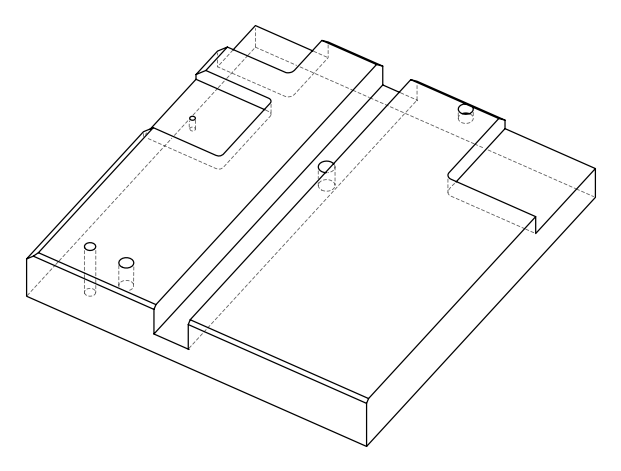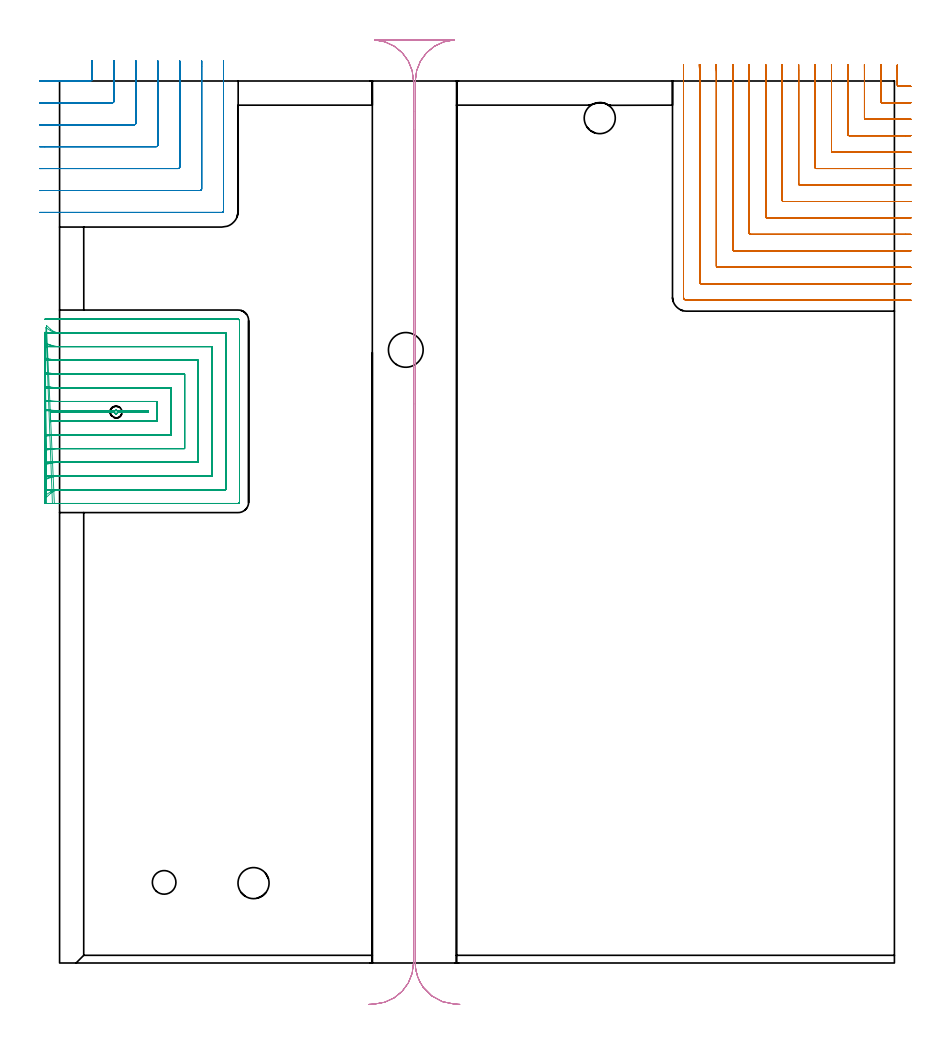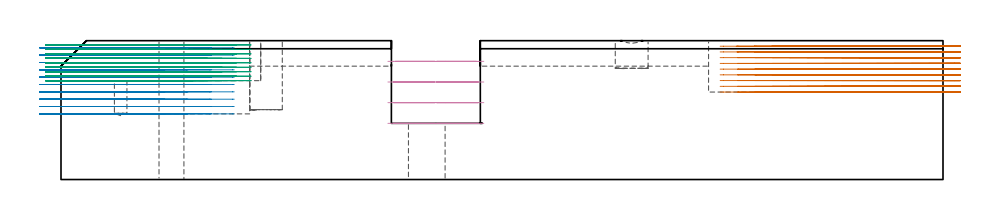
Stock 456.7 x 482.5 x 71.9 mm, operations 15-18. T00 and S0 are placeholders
(PLAN: 18 operations, 10 tool changes, 136.9 min)
(1 INDEXABLE_INSERT_DRILL_THROUGH_HOLE_FROM_SOLID | STEP1HOLE | NXT0302_009 | 0.14 min | 20343 mm3)
(2 INDEXABLE_INSERT_DRILL_BLIND_HOLE_FROM_SOLID | STEP1POCKET | NXT0302_005 | 0.15 min | 8105 mm3)
(3 INDEXABLE_INSERT_DRILL_BLIND_HOLE_FROM_SOLID_1 | STEP1POCKET_2 | NXT0302_005 | 0.07 min | 3260 mm3)
(4 SPOT_DRILL | STEP1HOLE_1 | NXT0321_9005460120000 | 0.03 min | 2 mm3)
(5 SPOT_DRILL_1 | STEP1POCKET_1 | NXT0321_9005460120000 | 0.03 min | 2206 mm3)
(6 DRILL_THROUGH_HOLE_INTO_CENTER | STEP1HOLE_1 | NXT0301_042 | 0.31 min | 2812 mm3)
(7 DRILL_TO_ENLARGE_THROUGH_HOLE | STEP1HOLE_1 | UGT0301_237 | 0.32 min | 6543 mm3)
(8 DRILL_BLIND_HOLE_INTO_CENTER | STEP1POCKET_1 | NXT0301_036 | 0.09 min | 582 mm3)
(9 AREA_MILL | FG_CHAMFER_SURFACE | UGT0205_001 | 3.2 min | 7589 mm3)
(10 AREA_MILL_1 | FG_CHAMFER_SURFACE_1 | UGT0205_001 | 2.73 min | 1494 mm3)
(11 AREA_MILL_2 | FG_CHAMFER_SURFACE_2 | UGT0205_001 | 10.09 min | 21999 mm3)
(12 AREA_MILL_3 | FG_CHAMFER_SURFACE_3 | UGT0205_001 | 5.01 min | 11507 mm3)
(13 AREA_MILL_4 | FG_CHAMFER_SURFACE_4 | UGT0205_001 | 2.08 min | 5130 mm3)
(14 AREA_MILL_5 | FG_CHAMFER_SURFACE_5 | UGT0205_001 | 4 min | 2134 mm3)
(15 MILL_CORNER_NOTCH_RECTANGULAR | CORNER_NOTCH_RECTANGULAR | NXT0201_011 | Follow Part, ap 3, ae 75% | 37.64 min | 405653 mm3)
(16 MILL_CORNER_NOTCH_RECTANGULAR_1 | CORNER_NOTCH_RECTANGULAR_1 | NXT0201_012 | Follow Part, ap 4, ae 75% | 17.41 min | 294053 mm3)
(17 MILL_SLOT | SLOT_PARTIAL_RECTANGULAR | NXT0201_013 | Follow Part, ap 2.5, ae 75% | 42.78 min | 233498 mm3)
(18 MILL_RECTANGULAR_SLOT | SLOT_RECTANGULAR | UGT0201_009 | Follow Part, ap 11.25, ae 75% | 10.87 min | 936643 mm3)
(TOOL NXT0302_009 | Index. Insert Drill 19mm [880-D1900L25-05] | D19 PA176 FL95 Z2)
(TOOL NXT0302_005 | Index. Insert Drill 17mm [880-D1700L20-05] | D17 PA176 FL85 Z2)
(TOOL NXT0321_9005460120000 | NC Spot Drill, 142deg, 12mm, Carbide, Uncoated | D12 PA142 FL30 Z2)
(TOOL NXT0301_042 | Carbide Drill 7.1mm [860.1-0710-057A1-MM 2214] | D7.1 PA140 FL85 Z2)
(TOOL UGT0301_237 | Twist Drill 12.9 mm | D12.9 PA118 FL97 Z2)
(TOOL NXT0301_036 | Carbide Drill 6.5mm [860.1-0650-033A1-MM 2214] | D6.5 PA140 FL53 Z2)
(TOOL UGT0205_001 | Chamfer Mill 20 x 3 x 45 deg. | D20 FL50 Z2)
(TOOL NXT0201_011 | ENDMILL 12mm [2P460-1200-NA 1630] | D12 FL38 Z6)
(TOOL NXT0201_012 | ENDMILL 16mm [2P460-1600-NA 1630] | D16 FL38 Z6)
(TOOL NXT0201_013 | ENDMILL 10mm | D10 FL30 Z4)
(TOOL UGT0201_009 | End Mill 45 mm | D45 FL63 Z6)
(OP 15 MILL_CORNER_NOTCH_RECTANGULAR)
G17 G21 G94 G90
T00 M6
G54
G17 G0 G90 X458.258 Y491.285 S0 M3
G43 Z82.009 H1
Z69.041
G94 G1 X458.292 Y488.285 F250.
G2 X458.3 Y486.95 R117. F500.
G1 Y480.192
G3 X458.892 Y479.6 R0.6
G1 X462.7
X465.7 F250.
G0 Z82.009
X449.246 Y491.5
Z69.041
G1 X449.289 Y488.5
G2 X449.3 Y486.95 R108. F500.
G1 Y471.193
G3 X449.893 Y470.6 R0.6
G1 X462.7
X465.7 F250.
G0 Z82.009
X440.241 Y491.5
Z69.041
G1 X440.288 Y488.5
G2 X440.3 Y486.95 R99. F500.
G1 Y462.193
G3 X440.893 Y461.6 R0.6
G1 X462.7
X465.7 F250.
G0 Z82.009
X431.235 Y491.5
Z69.041
G1 X431.287 Y488.5
G2 X431.3 Y486.95 R90. F500.
G1 Y453.193
G3 X431.893 Y452.6 R0.6
G1 X462.7
X465.7 F250.
G0 Z82.009
X422.228 Y491.499
Z69.041
G1 X422.285 Y488.5
G2 X422.3 Y486.95 R81. F500.
G1 Y444.194
G3 X422.894 Y443.6 R0.6
G1 X462.7
X465.7 F250.
G0 Z82.009
X413.219 Y491.499
Z69.041
G1 X413.283 Y488.5
G2 X413.3 Y486.95 R72. F500.
G1 Y435.194
G3 X413.894 Y434.6 R0.6
G1 X462.7
X465.7 F250.
G0 Z82.009
X404.207 Y491.499
Z69.041
G1 X404.281 Y488.5
G2 X404.3 Y486.95 R63. F500.
G1 Y426.194
G3 X404.894 Y425.6 R0.6
G1 X462.7
X465.7 F250.
G0 Z82.009
X395.192 Y491.499
Z69.041
G1 X395.278 Y488.5
G2 X395.3 Y486.95 R54. F500.
G1 Y417.195
G3 X395.895 Y416.6 R0.6
G1 X462.7
X465.7 F250.
G0 Z82.009
X386.17 Y491.498
Z69.041
G1 X386.273 Y488.5
G2 X386.3 Y486.95 R45. F500.
G1 Y408.195
G3 X386.895 Y407.6 R0.6
G1 X462.7
X465.7 F250.
G0 Z82.009
X377.137 Y491.497
Z69.041
G1 X377.267 Y488.5
G2 X377.3 Y486.95 R36. F500.
G1 Y399.195
G3 X377.895 Y398.6 R0.6
G1 X462.7
X465.7 F250.
G0 Z82.009
X368.083 Y491.495
Z69.041
G1 X368.255 Y488.5
G2 X368.3 Y486.95 R27. F500.
G1 Y390.196
G3 X368.896 Y389.6 R0.6
G1 X462.7
X465.7 F250.
G0 Z82.009
X358.975 Y491.489
Z69.041
G1 X359.233 Y488.5
G2 X359.3 Y486.95 R18. F500.
G1 Y381.196
G3 X359.896 Y380.6 R0.6
G1 X462.7
X465.7 F250.
G0 Z82.009
X349.649 Y491.455
Z69.041
G1 X350.165 Y488.5
G2 X350.3 Y486.95 R9. F500.
G1 Y372.196
G3 X350.896 Y371.6 R0.6
G1 X462.7
X465.7 F250.
G0 Z82.009
X341.3 Y489.95
Z69.041
G1 Y486.95
Y364.3 F500.
G3 X343. Y362.6 R1.7
G1 X462.7
X465.7 F250.
G0 Z82.009
X458.287 Y491.283
Z66.074
G1 X458.299 Y488.283
X458.3 Y487.821 F500.
Y480.192
G3 X458.892 Y479.6 R0.6
G1 X462.7
X465.7 F250.
G0 Z82.009
X449.279 Y491.5
Z66.074
G1 X449.298 Y488.5
G2 X449.3 Y487.821 R108. F500.
G1 Y471.193
G3 X449.893 Y470.6 R0.6
G1 X462.7
X465.7 F250.
G0 Z82.009
X440.277 Y491.5
Z66.074
G1 X440.298 Y488.5
G2 X440.3 Y487.821 R99. F500.
G1 Y462.193
G3 X440.893 Y461.6 R0.6
G1 X462.7
X465.7 F250.
G0 Z82.009
X431.275 Y491.5
Z66.074
G1 X431.297 Y488.5
G2 X431.3 Y487.821 R90. F500.
G1 Y453.193
G3 X431.893 Y452.6 R0.6
G1 X462.7
X465.7 F250.
G0 Z82.009
X422.272 Y491.5
Z66.074
G1 X422.297 Y488.5
G2 X422.3 Y487.821 R81. F500.
G1 Y444.194
G3 X422.894 Y443.6 R0.6
G1 X462.7
X465.7 F250.
G0 Z82.009
X413.269 Y491.5
Z66.074
G1 X413.297 Y488.5
G2 X413.3 Y487.821 R72. F500.
G1 Y435.194
G3 X413.894 Y434.6 R0.6
G1 X462.7
X465.7 F250.
G0 Z82.009
X404.264 Y491.5
Z66.074
G1 X404.296 Y488.5
G2 X404.3 Y487.821 R63. F500.
G1 Y426.194
G3 X404.894 Y425.6 R0.6
G1 X462.7
X465.7 F250.
G0 Z82.009
X395.258 Y491.5
Z66.074
G1 X395.296 Y488.5
G2 X395.3 Y487.821 R54. F500.
G1 Y417.195
G3 X395.895 Y416.6 R0.6
G1 X462.7
X465.7 F250.
G0 Z82.009
X386.25 Y491.5
Z66.074
G1 X386.295 Y488.5
G2 X386.3 Y487.821 R45. F500.
G1 Y408.195
G3 X386.895 Y407.6 R0.6
G1 X462.7
X465.7 F250.
G0 Z82.009
X377.237 Y491.499
Z66.074
G1 X377.294 Y488.5
G2 X377.3 Y487.821 R36. F500.
G1 Y399.195
G3 X377.895 Y398.6 R0.6
G1 X462.7
X465.7 F250.
G0 Z82.009
X368.216 Y491.499
Z66.074
G1 X368.291 Y488.5
G2 X368.3 Y487.821 R27. F500.
G1 Y390.196
G3 X368.896 Y389.6 R0.6
G1 X462.7
X465.7 F250.
G0 Z82.009
X359.174 Y491.498
Z66.074
G1 X359.287 Y488.5
G2 X359.3 Y487.821 R18. F500.
G1 Y381.196
G3 X359.896 Y380.6 R0.6
G1 X462.7
X465.7 F250.
G0 Z82.009
X350.048 Y491.491
Z66.074
G1 X350.274 Y488.5
G2 X350.3 Y487.821 R9. F500.
G1 Y372.196
G3 X350.896 Y371.6 R0.6
G1 X462.7
X465.7 F250.
G0 Z82.009
X341.3 Y490.821
Z66.074
G1 Y487.821
Y364.3 F500.
G3 X343. Y362.6 R1.7
G1 X462.7
X465.7 F250.
G0 Z82.009
X458.3 Y491.283
Z63.106
G1 Y488.283
Y480.192 F500.
G3 X458.892 Y479.6 R0.6
G1 X462.7
X465.7 F250.
G0 Z82.009
X449.3 Y491.5
Z63.106
G1 Y488.5
Y471.193 F500.
G3 X449.893 Y470.6 R0.6
G1 X462.7
X465.7 F250.
G0 Z82.009
X440.3 Y491.5
Z63.106
G1 Y488.5
Y462.193 F500.
G3 X440.893 Y461.6 R0.6
G1 X462.7
X465.7 F250.
G0 Z82.009
X431.3 Y491.5
Z63.106
G1 Y488.5
Y453.193 F500.
G3 X431.893 Y452.6 R0.6
G1 X462.7
X465.7 F250.
G0 Z82.009
X422.3 Y491.5
Z63.106
G1 Y488.5
Y444.194 F500.
G3 X422.894 Y443.6 R0.6
G1 X462.7
X465.7 F250.
G0 Z82.009
X413.3 Y491.5
Z63.106
G1 Y488.5
Y435.194 F500.
G3 X413.894 Y434.6 R0.6
G1 X462.7
X465.7 F250.
G0 Z82.009
X404.3 Y491.5
Z63.106
G1 Y488.5
Y426.194 F500.
G3 X404.894 Y425.6 R0.6
G1 X462.7
X465.7 F250.
G0 Z82.009
X395.3 Y491.5
Z63.106
G1 Y488.5
Y417.195 F500.
G3 X395.895 Y416.6 R0.6
G1 X462.7
X465.7 F250.
G0 Z82.009
X386.3 Y491.5
Z63.106
G1 Y488.5
Y408.195 F500.
G3 X386.895 Y407.6 R0.6
G1 X462.7
X465.7 F250.
G0 Z82.009
X377.3 Y491.5
Z63.106
G1 Y488.5
Y399.195 F500.
G3 X377.895 Y398.6 R0.6
G1 X462.7
X465.7 F250.
G0 Z82.009
X368.3 Y491.5
Z63.106
G1 Y488.5
Y390.195 F500.
G3 X368.895 Y389.6 R0.6
G1 X462.7
X465.7 F250.
G0 Z82.009
X359.3 Y491.5
Z63.106
G1 Y488.5
Y381.196 F500.
G3 X359.896 Y380.6 R0.6
G1 X462.7
X465.7 F250.
G0 Z82.009
X350.3 Y491.5
Z63.106
G1 Y488.5
Y372.196 F500.
G3 X350.896 Y371.6 R0.6
G1 X462.7
X465.7 F250.
G0 Z82.009
X341.3 Y491.5
Z63.106
G1 Y488.5
Y364.3 F500.
G3 X343. Y362.6 R1.7
G1 X462.7
X465.7 F250.
G0 Z82.009
X458.3 Y491.283
Z60.138
G1 Y488.283
Y480.192 F500.
G3 X458.892 Y479.6 R0.6
G1 X462.7
X465.7 F250.
G0 Z82.009
X449.3 Y491.5
Z60.138
G1 Y488.5
Y471.193 F500.
G3 X449.893 Y470.6 R0.6
G1 X462.7
X465.7 F250.
G0 Z82.009
X440.3 Y491.5
Z60.138
G1 Y488.5
Y462.193 F500.
G3 X440.893 Y461.6 R0.6
G1 X462.7
X465.7 F250.
G0 Z82.009
X431.3 Y491.5
Z60.138
G1 Y488.5
Y453.193 F500.
G3 X431.893 Y452.6 R0.6
G1 X462.7
X465.7 F250.
G0 Z82.009
X422.3 Y491.5
Z60.138
G1 Y488.5
Y444.194 F500.
G3 X422.894 Y443.6 R0.6
G1 X462.7
X465.7 F250.
G0 Z82.009
X413.3 Y491.5
Z60.138
G1 Y488.5
Y435.194 F500.
G3 X413.894 Y434.6 R0.6
G1 X462.7
X465.7 F250.
G0 Z82.009
X404.3 Y491.5
Z60.138
G1 Y488.5
Y426.194 F500.
G3 X404.894 Y425.6 R0.6
G1 X462.7
X465.7 F250.
G0 Z82.009
X395.3 Y491.5
Z60.138
G1 Y488.5
Y417.195 F500.
G3 X395.895 Y416.6 R0.6
G1 X462.7
X465.7 F250.
G0 Z82.009
X386.3 Y491.5
Z60.138
G1 Y488.5
Y408.195 F500.
G3 X386.895 Y407.6 R0.6
G1 X462.7
X465.7 F250.
G0 Z82.009
X377.3 Y491.5
Z60.138
G1 Y488.5
Y399.195 F500.
G3 X377.895 Y398.6 R0.6
G1 X462.7
X465.7 F250.
G0 Z82.009
X368.3 Y491.5
Z60.138
G1 Y488.5
Y390.195 F500.
G3 X368.896 Y389.6 R0.6
G1 X462.7
X465.7 F250.
G0 Z82.009
X359.3 Y491.5
Z60.138
G1 Y488.5
Y381.196 F500.
G3 X359.896 Y380.6 R0.6
G1 X462.7
X465.7 F250.
G0 Z82.009
X350.3 Y491.5
Z60.138
G1 Y488.5
Y372.196 F500.
G3 X350.896 Y371.6 R0.6
G1 X462.7
X465.7 F250.
G0 Z82.009
X341.3 Y491.5
Z60.138
G1 Y488.5
Y364.3 F500.
G3 X343. Y362.6 R1.7
G1 X462.7
X465.7 F250.
G0 Z82.009
X458.3 Y491.283
Z57.171
G1 Y488.283
Y480.192 F500.
G3 X458.892 Y479.6 R0.6
G1 X462.7
X465.7 F250.
G0 Z82.009
X449.3 Y491.5
Z57.171
G1 Y488.5
Y471.193 F500.
G3 X449.893 Y470.6 R0.6
G1 X462.7
X465.7 F250.
G0 Z82.009
X440.3 Y491.5
Z57.171
G1 Y488.5
Y462.193 F500.
G3 X440.893 Y461.6 R0.6
G1 X462.7
X465.7 F250.
G0 Z82.009
X431.3 Y491.5
Z57.171
G1 Y488.5
Y453.193 F500.
G3 X431.893 Y452.6 R0.6
G1 X462.7
X465.7 F250.
G0 Z82.009
X422.3 Y491.5
Z57.171
G1 Y488.5
Y444.194 F500.
G3 X422.894 Y443.6 R0.6
G1 X462.7
X465.7 F250.
G0 Z82.009
X413.3 Y491.5
Z57.171
G1 Y488.5
Y435.194 F500.
G3 X413.894 Y434.6 R0.6
G1 X462.7
X465.7 F250.
G0 Z82.009
X404.3 Y491.5
Z57.171
G1 Y488.5
Y426.194 F500.
G3 X404.894 Y425.6 R0.6
G1 X462.7
X465.7 F250.
G0 Z82.009
X395.3 Y491.5
Z57.171
G1 Y488.5
Y417.195 F500.
G3 X395.895 Y416.6 R0.6
G1 X462.7
X465.7 F250.
G0 Z82.009
X386.3 Y491.5
Z57.171
G1 Y488.5
Y408.195 F500.
G3 X386.895 Y407.6 R0.6
G1 X462.7
X465.7 F250.
G0 Z82.009
X377.3 Y491.5
Z57.171
G1 Y488.5
Y399.195 F500.
G3 X377.895 Y398.6 R0.6
G1 X462.7
X465.7 F250.
G0 Z82.009
X368.3 Y491.5
Z57.171
G1 Y488.5
Y390.195 F500.
G3 X368.895 Y389.6 R0.6
G1 X462.7
X465.7 F250.
G0 Z82.009
X359.3 Y491.5
Z57.171
G1 Y488.5
Y381.196 F500.
G3 X359.896 Y380.6 R0.6
G1 X462.7
X465.7 F250.
G0 Z82.009
X350.3 Y491.5
Z57.171
G1 Y488.5
Y372.196 F500.
G3 X350.896 Y371.6 R0.6
G1 X462.7
X465.7 F250.
G0 Z82.009
X341.3 Y491.5
Z57.171
G1 Y488.5
Y364.3 F500.
G3 X343. Y362.6 R1.7
G1 X462.7
X465.7 F250.
G0 Z82.009
X458.3 Y491.283
Z54.203
G1 Y488.283
Y480.192 F500.
G3 X458.892 Y479.6 R0.6
G1 X462.7
X465.7 F250.
G0 Z82.009
X449.3 Y491.5
Z54.203
G1 Y488.5
Y471.193 F500.
G3 X449.893 Y470.6 R0.6
G1 X462.7
X465.7 F250.
G0 Z82.009
X440.3 Y491.5
Z54.203
G1 Y488.5
Y462.193 F500.
G3 X440.893 Y461.6 R0.6
G1 X462.7
X465.7 F250.
G0 Z82.009
X431.3 Y491.5
Z54.203
G1 Y488.5
Y453.193 F500.
G3 X431.893 Y452.6 R0.6
G1 X462.7
X465.7 F250.
G0 Z82.009
X422.3 Y491.5
Z54.203
G1 Y488.5
Y444.194 F500.
G3 X422.894 Y443.6 R0.6
G1 X462.7
X465.7 F250.
G0 Z82.009
X413.3 Y491.5
Z54.203
G1 Y488.5
Y435.194 F500.
G3 X413.894 Y434.6 R0.6
G1 X462.7
X465.7 F250.
G0 Z82.009
X404.3 Y491.5
Z54.203
G1 Y488.5
Y426.194 F500.
G3 X404.894 Y425.6 R0.6
G1 X462.7
X465.7 F250.
G0 Z82.009
X395.3 Y491.5
Z54.203
G1 Y488.5
Y417.195 F500.
G3 X395.895 Y416.6 R0.6
G1 X462.7
X465.7 F250.
G0 Z82.009
X386.3 Y491.5
Z54.203
G1 Y488.5
Y408.195 F500.
G3 X386.895 Y407.6 R0.6
G1 X462.7
X465.7 F250.
G0 Z82.009
X377.3 Y491.5
Z54.203
G1 Y488.5
Y399.195 F500.
G3 X377.895 Y398.6 R0.6
G1 X462.7
X465.7 F250.
G0 Z82.009
X368.3 Y491.5
Z54.203
G1 Y488.5
Y390.195 F500.
G3 X368.895 Y389.6 R0.6
G1 X462.7
X465.7 F250.
G0 Z82.009
X359.3 Y491.5
Z54.203
G1 Y488.5
Y381.196 F500.
G3 X359.896 Y380.6 R0.6
G1 X462.7
X465.7 F250.
G0 Z82.009
X350.3 Y491.5
Z54.203
G1 Y488.5
Y372.196 F500.
G3 X350.896 Y371.6 R0.6
G1 X462.7
X465.7 F250.
G0 Z82.009
X341.3 Y491.5
Z54.203
G1 Y488.5
Y364.3 F500.
G3 X343. Y362.6 R1.7
G1 X462.7
X465.7 F250.
G0 Z82.009
X458.3 Y491.283
Z51.235
G1 Y488.283
Y480.192 F500.
G3 X458.892 Y479.6 R0.6
G1 X462.7
X465.7 F250.
G0 Z82.009
X449.3 Y491.5
Z51.235
G1 Y488.5
Y471.193 F500.
G3 X449.893 Y470.6 R0.6
G1 X462.7
X465.7 F250.
G0 Z82.009
X440.3 Y491.5
Z51.235
G1 Y488.5
Y462.193 F500.
G3 X440.893 Y461.6 R0.6
G1 X462.7
X465.7 F250.
G0 Z82.009
X431.3 Y491.5
Z51.235
G1 Y488.5
Y453.193 F500.
G3 X431.893 Y452.6 R0.6
G1 X462.7
X465.7 F250.
G0 Z82.009
X422.3 Y491.5
Z51.235
G1 Y488.5
Y444.194 F500.
G3 X422.894 Y443.6 R0.6
G1 X462.7
X465.7 F250.
G0 Z82.009
X413.3 Y491.5
Z51.235
G1 Y488.5
Y435.194 F500.
G3 X413.894 Y434.6 R0.6
G1 X462.7
X465.7 F250.
G0 Z82.009
X404.3 Y491.5
Z51.235
G1 Y488.5
Y426.194 F500.
G3 X404.894 Y425.6 R0.6
G1 X462.7
X465.7 F250.
G0 Z82.009
X395.3 Y491.5
Z51.235
G1 Y488.5
Y417.195 F500.
G3 X395.895 Y416.6 R0.6
G1 X462.7
X465.7 F250.
G0 Z82.009
X386.3 Y491.5
Z51.235
G1 Y488.5
Y408.195 F500.
G3 X386.895 Y407.6 R0.6
G1 X462.7
X465.7 F250.
G0 Z82.009
X377.3 Y491.5
Z51.235
G1 Y488.5
Y399.195 F500.
G3 X377.895 Y398.6 R0.6
G1 X462.7
X465.7 F250.
G0 Z82.009
X368.3 Y491.5
Z51.235
G1 Y488.5
Y390.195 F500.
G3 X368.895 Y389.6 R0.6
G1 X462.7
X465.7 F250.
G0 Z82.009
X359.3 Y491.5
Z51.235
G1 Y488.5
Y381.196 F500.
G3 X359.896 Y380.6 R0.6
G1 X462.7
X465.7 F250.
G0 Z82.009
X350.3 Y491.5
Z51.235
G1 Y488.5
Y372.196 F500.
G3 X350.896 Y371.6 R0.6
G1 X462.7
X465.7 F250.
G0 Z82.009
X341.3 Y491.5
Z51.235
G1 Y488.5
Y364.3 F500.
G3 X343. Y362.6 R1.7
G1 X462.7
X465.7 F250.
G0 Z82.009
X458.3 Y491.283
Z48.268
G1 Y488.283
Y480.192 F500.
G3 X458.892 Y479.6 R0.6
G1 X462.7
X465.7 F250.
G0 Z82.009
X449.3 Y491.5
Z48.268
G1 Y488.5
Y471.193 F500.
G3 X449.893 Y470.6 R0.6
G1 X462.7
X465.7 F250.
G0 Z82.009
X440.3 Y491.5
Z48.268
G1 Y488.5
Y462.193 F500.
G3 X440.893 Y461.6 R0.6
G1 X462.7
X465.7 F250.
G0 Z82.009
X431.3 Y491.5
Z48.268
G1 Y488.5
Y453.193 F500.
G3 X431.893 Y452.6 R0.6
G1 X462.7
X465.7 F250.
G0 Z82.009
X422.3 Y491.5
Z48.268
G1 Y488.5
Y444.194 F500.
G3 X422.894 Y443.6 R0.6
G1 X462.7
X465.7 F250.
G0 Z82.009
X413.3 Y491.5
Z48.268
G1 Y488.5
Y435.194 F500.
G3 X413.894 Y434.6 R0.6
G1 X462.7
X465.7 F250.
G0 Z82.009
X404.3 Y491.5
Z48.268
G1 Y488.5
Y426.194 F500.
G3 X404.894 Y425.6 R0.6
G1 X462.7
X465.7 F250.
G0 Z82.009
X395.3 Y491.5
Z48.268
G1 Y488.5
Y417.195 F500.
G3 X395.895 Y416.6 R0.6
G1 X462.7
X465.7 F250.
G0 Z82.009
X386.3 Y491.5
Z48.268
G1 Y488.5
Y408.195 F500.
G3 X386.895 Y407.6 R0.6
G1 X462.7
X465.7 F250.
G0 Z82.009
X377.3 Y491.5
Z48.268
G1 Y488.5
Y399.195 F500.
G3 X377.895 Y398.6 R0.6
G1 X462.7
X465.7 F250.
G0 Z82.009
X368.3 Y491.5
Z48.268
G1 Y488.5
Y390.195 F500.
G3 X368.895 Y389.6 R0.6
G1 X462.7
X465.7 F250.
G0 Z82.009
X359.3 Y491.5
Z48.268
G1 Y488.5
Y381.196 F500.
G3 X359.896 Y380.6 R0.6
G1 X462.7
X465.7 F250.
G0 Z82.009
X350.3 Y491.5
Z48.268
G1 Y488.5
Y372.196 F500.
G3 X350.896 Y371.6 R0.6
G1 X462.7
X465.7 F250.
G0 Z82.009
X341.3 Y491.5
Z48.268
G1 Y488.5
Y364.3 F500.
G3 X343. Y362.6 R1.7
G1 X462.7
X465.7 F250.
G0 Z82.009
X458.3 Y491.283
Z45.3
G1 Y488.283
Y480.192 F500.
G3 X458.892 Y479.6 R0.6
G1 X462.7
X465.7 F250.
G0 Z82.009
X449.3 Y491.5
Z45.3
G1 Y488.5
Y471.193 F500.
G3 X449.893 Y470.6 R0.6
G1 X462.7
X465.7 F250.
G0 Z82.009
X440.3 Y491.5
Z45.3
G1 Y488.5
Y462.193 F500.
G3 X440.893 Y461.6 R0.6
G1 X462.7
X465.7 F250.
G0 Z82.009
X431.3 Y491.5
Z45.3
G1 Y488.5
Y453.193 F500.
G3 X431.893 Y452.6 R0.6
G1 X462.7
X465.7 F250.
G0 Z82.009
X422.3 Y491.5
Z45.3
G1 Y488.5
Y444.194 F500.
G3 X422.894 Y443.6 R0.6
G1 X462.7
X465.7 F250.
G0 Z82.009
X413.3 Y491.5
Z45.3
G1 Y488.5
Y435.194 F500.
G3 X413.894 Y434.6 R0.6
G1 X462.7
X465.7 F250.
G0 Z82.009
X404.3 Y491.5
Z45.3
G1 Y488.5
Y426.194 F500.
G3 X404.894 Y425.6 R0.6
G1 X462.7
X465.7 F250.
G0 Z82.009
X395.3 Y491.5
Z45.3
G1 Y488.5
Y417.195 F500.
G3 X395.895 Y416.6 R0.6
G1 X462.7
X465.7 F250.
G0 Z82.009
X386.3 Y491.5
Z45.3
G1 Y488.5
Y408.195 F500.
G3 X386.895 Y407.6 R0.6
G1 X462.7
X465.7 F250.
G0 Z82.009
X377.3 Y491.5
Z45.3
G1 Y488.5
Y399.195 F500.
G3 X377.895 Y398.6 R0.6
G1 X462.7
X465.7 F250.
G0 Z82.009
X368.3 Y491.5
Z45.3
G1 Y488.5
Y390.195 F500.
G3 X368.895 Y389.6 R0.6
G1 X462.7
X465.7 F250.
G0 Z82.009
X359.3 Y491.5
Z45.3
G1 Y488.5
Y381.196 F500.
G3 X359.896 Y380.6 R0.6
G1 X462.7
X465.7 F250.
G0 Z82.009
X350.3 Y491.5
Z45.3
G1 Y488.5
Y372.196 F500.
G3 X350.896 Y371.6 R0.6
G1 X462.7
X465.7 F250.
G0 Z82.009
X341.3 Y491.5
Z45.3
G1 Y488.5
Y364.3 F500.
G3 X343. Y362.6 R1.7
G1 X462.7
X465.7 F250.
G0 Z82.009
M5
M2
(OP 16 MILL_CORNER_NOTCH_RECTANGULAR_1)
G17 G21 G94 G90
T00 M6
G54
G17 G0 G90 X-10.999 Y482.589 S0 M3
G43 Z82.009 H1
Z68.208
G94 G1 X-7.999 Y482.6 F250.
X-7.741 F500.
X16.906
G3 X17.7 Y483.394 R0.8
G1 Y490.243
Y490.5
X17.711 Y493.5 F250.
G0 Z82.009
X-11. Y470.586
Z68.208
G1 X-8. Y470.599
X-7.741 Y470.6 F500.
X28.906
G3 X29.7 Y471.394 R0.8
G1 Y490.243
X29.701 Y490.5
X29.713 Y493.5 F250.
G0 Z82.009
X-11. Y458.583
Z68.208
G1 X-8. Y458.599
X-7.741 Y458.6 F500.
X40.905
G3 X41.7 Y459.395 R0.8
G1 Y490.243
X41.701 Y490.5
X41.717 Y493.5 F250.
G0 Z82.009
X-11. Y446.577
Z68.208
G1 X-8. Y446.599
X-7.741 Y446.6 F500.
X52.905
G3 X53.7 Y447.395 R0.8
G1 Y490.243
X53.701 Y490.5
X53.722 Y493.5 F250.
G0 Z82.009
X-11. Y434.566
Z68.208
G1 X-8. Y434.599
G2 X-7.741 Y434.6 R24. F500.
G1 X64.905
G3 X65.7 Y435.395 R0.8
G1 Y490.243
G2 X65.701 Y490.5 R24.
G1 X65.733 Y493.5 F250.
G0 Z82.009
X-10.999 Y422.532
Z68.208
G1 X-8. Y422.597
G2 X-7.741 Y422.6 R12. F500.
G1 X76.905
G3 X77.7 Y423.395 R0.8
G1 Y490.243
G2 X77.703 Y490.5 R12.
G1 X77.767 Y493.499 F250.
G0 Z82.009
X-10.741 Y410.6
Z68.208
G1 X-7.741
X88.905 F500.
G3 X89.7 Y411.395 R0.8
G1 Y490.243
Y493.243 F250.
G0 Z82.009
X-10.999 Y482.6
Z64.407
G1 X-7.999
X16.906 F500.
G3 X17.7 Y483.394 R0.8
G1 Y490.5
Y493.5 F250.
G0 Z82.009
X-11. Y470.6
Z64.407
G1 X-8.
X28.906 F500.
G3 X29.7 Y471.394 R0.8
G1 Y490.5
Y493.5 F250.
G0 Z82.009
X-11. Y458.6
Z64.407
G1 X-8.
X40.905 F500.
G3 X41.7 Y459.394 R0.8
G1 Y490.5
Y493.5 F250.
G0 Z82.009
X-11. Y446.6
Z64.407
G1 X-8.
X52.905 F500.
G3 X53.7 Y447.395 R0.8
G1 Y490.5
Y493.5 F250.
G0 Z82.009
X-11. Y434.6
Z64.407
G1 X-8.
X64.905 F500.
G3 X65.7 Y435.395 R0.8
G1 Y490.5
Y493.5 F250.
G0 Z82.009
X-11. Y422.6
Z64.407
G1 X-8.
X76.905 F500.
G3 X77.7 Y423.395 R0.8
G1 Y490.5
Y493.5 F250.
G0 Z82.009
X-11. Y410.6
Z64.407
G1 X-8.
X88.905 F500.
G3 X89.7 Y411.395 R0.8
G1 Y490.5
Y493.5 F250.
G0 Z82.009
X-10.999 Y482.6
Z60.606
G1 X-7.999
X16.906 F500.
G3 X17.7 Y483.394 R0.8
G1 Y490.5
Y493.5 F250.
G0 Z82.009
X-11. Y470.6
Z60.606
G1 X-8.
X28.906 F500.
G3 X29.7 Y471.394 R0.8
G1 Y490.5
Y493.5 F250.
G0 Z82.009
X-11. Y458.6
Z60.606
G1 X-8.
X40.905 F500.
G3 X41.7 Y459.394 R0.8
G1 Y490.5
Y493.5 F250.
G0 Z82.009
X-11. Y446.6
Z60.606
G1 X-8.
X52.905 F500.
G3 X53.7 Y447.395 R0.8
G1 Y490.5
Y493.5 F250.
G0 Z82.009
X-11. Y434.6
Z60.606
G1 X-8.
X64.905 F500.
G3 X65.7 Y435.395 R0.8
G1 Y490.5
Y493.5 F250.
G0 Z82.009
X-11. Y422.6
Z60.606
G1 X-8.
X76.905 F500.
G3 X77.7 Y423.395 R0.8
G1 Y490.5
Y493.5 F250.
G0 Z82.009
X-11. Y410.6
Z60.606
G1 X-8.
X88.905 F500.
G3 X89.7 Y411.395 R0.8
G1 Y490.5
Y493.5 F250.
G0 Z82.009
X-10.999 Y482.6
Z56.805
G1 X-7.999
X16.906 F500.
G3 X17.7 Y483.394 R0.8
G1 Y490.5
Y493.5 F250.
G0 Z82.009
X-11. Y470.6
Z56.805
G1 X-8.
X28.906 F500.
G3 X29.7 Y471.394 R0.8
G1 Y490.5
Y493.5 F250.
G0 Z82.009
X-11. Y458.6
Z56.805
G1 X-8.
X40.905 F500.
G3 X41.7 Y459.394 R0.8
G1 Y490.5
Y493.5 F250.
G0 Z82.009
X-11. Y446.6
Z56.805
G1 X-8.
X52.905 F500.
G3 X53.7 Y447.395 R0.8
G1 Y490.5
Y493.5 F250.
G0 Z82.009
X-11. Y434.6
Z56.805
G1 X-8.
X64.905 F500.
G3 X65.7 Y435.395 R0.8
G1 Y490.5
Y493.5 F250.
G0 Z82.009
X-11. Y422.6
Z56.805
G1 X-8.
X76.905 F500.
G3 X77.7 Y423.395 R0.8
G1 Y490.5
Y493.5 F250.
G0 Z82.009
X-11. Y410.6
Z56.805
G1 X-8.
X88.905 F500.
G3 X89.7 Y411.395 R0.8
G1 Y490.5
Y493.5 F250.
G0 Z82.009
X-10.999 Y482.6
Z53.004
G1 X-7.999
X16.906 F500.
G3 X17.7 Y483.394 R0.8
G1 Y490.5
Y493.5 F250.
G0 Z82.009
X-11. Y470.6
Z53.004
G1 X-8.
X28.906 F500.
G3 X29.7 Y471.394 R0.8
G1 Y490.5
Y493.5 F250.
G0 Z82.009
X-11. Y458.6
Z53.004
G1 X-8.
X40.905 F500.
G3 X41.7 Y459.394 R0.8
G1 Y490.5
Y493.5 F250.
G0 Z82.009
X-11. Y446.6
Z53.004
G1 X-8.
X52.905 F500.
G3 X53.7 Y447.395 R0.8
G1 Y490.5
Y493.5 F250.
G0 Z82.009
X-11. Y434.6
Z53.004
G1 X-8.
X64.905 F500.
G3 X65.7 Y435.395 R0.8
G1 Y490.5
Y493.5 F250.
G0 Z82.009
X-11. Y422.6
Z53.004
G1 X-8.
X76.905 F500.
G3 X77.7 Y423.395 R0.8
G1 Y490.5
Y493.5 F250.
G0 Z82.009
X-11. Y410.6
Z53.004
G1 X-8.
X88.905 F500.
G3 X89.7 Y411.395 R0.8
G1 Y490.5
Y493.5 F250.
G0 Z82.009
X-10.999 Y482.6
Z49.204
G1 X-7.999
X16.906 F500.
G3 X17.7 Y483.394 R0.8
G1 Y490.5
Y493.5 F250.
G0 Z82.009
X-11. Y470.6
Z49.204
G1 X-8.
X28.906 F500.
G3 X29.7 Y471.394 R0.8
G1 Y490.5
Y493.5 F250.
G0 Z82.009
X-11. Y458.6
Z49.204
G1 X-8.
X40.905 F500.
G3 X41.7 Y459.394 R0.8
G1 Y490.5
Y493.5 F250.
G0 Z82.009
X-11. Y446.6
Z49.204
G1 X-8.
X52.905 F500.
G3 X53.7 Y447.395 R0.8
G1 Y490.5
Y493.5 F250.
G0 Z82.009
X-11. Y434.6
Z49.204
G1 X-8.
X64.905 F500.
G3 X65.7 Y435.395 R0.8
G1 Y490.5
Y493.5 F250.
G0 Z82.009
X-11. Y422.6
Z49.204
G1 X-8.
X76.905 F500.
G3 X77.7 Y423.395 R0.8
G1 Y490.5
Y493.5 F250.
G0 Z82.009
X-11. Y410.6
Z49.204
G1 X-8.
X88.905 F500.
G3 X89.7 Y411.395 R0.8
G1 Y490.5
Y493.5 F250.
G0 Z82.009
X-10.999 Y482.6
Z45.403
G1 X-7.999
X16.906 F500.
G3 X17.7 Y483.394 R0.8
G1 Y490.5
Y493.5 F250.
G0 Z82.009
X-11. Y470.6
Z45.403
G1 X-8.
X28.906 F500.
G3 X29.7 Y471.394 R0.8
G1 Y490.5
Y493.5 F250.
G0 Z82.009
X-11. Y458.6
Z45.403
G1 X-8.
X40.905 F500.
G3 X41.7 Y459.394 R0.8
G1 Y490.5
Y493.5 F250.
G0 Z82.009
X-11. Y446.6
Z45.403
G1 X-8.
X52.905 F500.
G3 X53.7 Y447.395 R0.8
G1 Y490.5
Y493.5 F250.
G0 Z82.009
X-11. Y434.6
Z45.403
G1 X-8.
X64.905 F500.
G3 X65.7 Y435.395 R0.8
G1 Y490.5
Y493.5 F250.
G0 Z82.009
X-11. Y422.6
Z45.403
G1 X-8.
X76.905 F500.
G3 X77.7 Y423.395 R0.8
G1 Y490.5
Y493.5 F250.
G0 Z82.009
X-11. Y410.6
Z45.403
G1 X-8.
X88.905 F500.
G3 X89.7 Y411.395 R0.8
G1 Y490.5
Y493.5 F250.
G0 Z82.009
X-10.999 Y482.6
Z41.602
G1 X-7.999
X16.906 F500.
G3 X17.7 Y483.394 R0.8
G1 Y490.5
Y493.5 F250.
G0 Z82.009
X-11. Y470.6
Z41.602
G1 X-8.
X28.906 F500.
G3 X29.7 Y471.394 R0.8
G1 Y490.5
Y493.5 F250.
G0 Z82.009
X-11. Y458.6
Z41.602
G1 X-8.
X40.905 F500.
G3 X41.7 Y459.394 R0.8
G1 Y490.5
Y493.5 F250.
G0 Z82.009
X-11. Y446.6
Z41.602
G1 X-8.
X52.905 F500.
G3 X53.7 Y447.395 R0.8
G1 Y490.5
Y493.5 F250.
G0 Z82.009
X-11. Y434.6
Z41.602
G1 X-8.
X64.905 F500.
G3 X65.7 Y435.395 R0.8
G1 Y490.5
Y493.5 F250.
G0 Z82.009
X-11. Y422.6
Z41.602
G1 X-8.
X76.905 F500.
G3 X77.7 Y423.395 R0.8
G1 Y490.5
Y493.5 F250.
G0 Z82.009
X-11. Y410.6
Z41.602
G1 X-8.
X88.905 F500.
G3 X89.7 Y411.395 R0.8
G1 Y490.5
Y493.5 F250.
G0 Z82.009
X-10.999 Y482.6
Z37.801
G1 X-7.999
X16.906 F500.
G3 X17.7 Y483.394 R0.8
G1 Y490.5
Y493.5 F250.
G0 Z82.009
X-11. Y470.6
Z37.801
G1 X-8.
X28.906 F500.
G3 X29.7 Y471.394 R0.8
G1 Y490.5
Y493.5 F250.
G0 Z82.009
X-11. Y458.6
Z37.801
G1 X-8.
X40.905 F500.
G3 X41.7 Y459.394 R0.8
G1 Y490.5
Y493.5 F250.
G0 Z82.009
X-11. Y446.6
Z37.801
G1 X-8.
X52.905 F500.
G3 X53.7 Y447.395 R0.8
G1 Y490.5
Y493.5 F250.
G0 Z82.009
X-11. Y434.6
Z37.801
G1 X-8.
X64.905 F500.
G3 X65.7 Y435.395 R0.8
G1 Y490.5
Y493.5 F250.
G0 Z82.009
X-11. Y422.6
Z37.801
G1 X-8.
X76.905 F500.
G3 X77.7 Y423.395 R0.8
G1 Y490.5
Y493.5 F250.
G0 Z82.009
X-11. Y410.6
Z37.801
G1 X-8.
X88.905 F500.
G3 X89.7 Y411.395 R0.8
G1 Y490.5
Y493.5 F250.
G0 Z82.009
X-10.999 Y482.6
Z34.
G1 X-7.999
X16.906 F500.
G3 X17.7 Y483.394 R0.8
G1 Y490.5
Y493.5 F250.
G0 Z82.009
X-11. Y470.6
Z34.
G1 X-8.
X28.906 F500.
G3 X29.7 Y471.394 R0.8
G1 Y490.5
Y493.5 F250.
G0 Z82.009
X-11. Y458.6
Z34.
G1 X-8.
X40.905 F500.
G3 X41.7 Y459.394 R0.8
G1 Y490.5
Y493.5 F250.
G0 Z82.009
X-11. Y446.6
Z34.
G1 X-8.
X52.905 F500.
G3 X53.7 Y447.395 R0.8
G1 Y490.5
Y493.5 F250.
G0 Z82.009
X-11. Y434.6
Z34.
G1 X-8.
X64.905 F500.
G3 X65.7 Y435.395 R0.8
G1 Y490.5
Y493.5 F250.
G0 Z82.009
X-11. Y422.6
Z34.
G1 X-8.
X76.905 F500.
G3 X77.7 Y423.395 R0.8
G1 Y490.5
Y493.5 F250.
G0 Z82.009
X-11. Y410.6
Z34.
G1 X-8.
X88.905 F500.
G3 X89.7 Y411.395 R0.8
G1 Y490.5
Y493.5 F250.
G0 Z82.009
M5
M2
(OP 17 MILL_SLOT)
G17 G21 G94 G90
T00 M6
G54
G17 G0 G90 X-7.984 Y302.774 S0 M3
G43 Z82.009 H0
Z69.697
G94 G1 X-5. Y302.465 F250.
G3 X0.145 Y302.2 R50. F500.
G1 X30.343
X30.474 Y302.293
G2 X31.267 Y302.321 R1.089
G1 X31.453 Y302.2
X48.4
Y301.4
X31.881
X31.845 Y301.107
X31.69 Y300.801
G2 X30.209 Y300.697 R1.013
X29.915 Y301.4 R1.043
G1 X0.146
G3 X-5. Y301.135 R50.
G1 Y296.105
G2 X0.146 Y296.4 R45.
G1 X53.4
Y307.2
X0.145
G2 X-5. Y307.495 R45.
G1 X-7.98 Y307.838 F250.
X-7.972 Y288.134
X-5. Y288.545
G2 X0.146 Y288.9 R37.5 F500.
G1 X60.9
Y314.7
X0.145
G2 X-5. Y315.055 R37.5
G1 X-7.972 Y315.466 F250.
X-7.956 Y280.441
X-5. Y280.955
G2 X0.146 Y281.4 R30. F500.
G1 X68.4
Y322.2
X0.145
G2 X-5. Y322.644 R30.
G1 X-7.956 Y323.159 F250.
X-7.92 Y272.618
X-5. Y273.304
G2 X0.146 Y273.9 R22.5 F500.
G1 X75.9
Y329.7
X0.145
G2 X-5. Y330.296 R22.5
G1 X-7.921 Y330.982 F250.
X-7.818 Y264.461
X-5. Y265.49
G2 X0.146 Y266.4 R15. F500.
G1 X83.4
Y337.2
X0.145
G2 X-5. Y338.11 R15.
G1 X-7.818 Y339.139 F250.
X-7.183 Y254.798
X-5. Y256.856
G2 X0.146 Y258.9 R7.5 F500.
G1 X90.9
Y344.7
X0.145
G2 X-5. Y346.743 R7.5
G1 X-7.183 Y348.801 F250.
X-2.854 Y251.4 F500.
X0.146 F250.
X97.7 F500.
G3 X98.4 Y252.1 R0.7
G1 Y351.5
G3 X97.7 Y352.2 R0.7
G1 X0.145
X-2.855 F250.
G0 Z82.009
X-7.99 Y302.616
Z67.385
G1 X-5. Y302.369
G3 X-0.888 Y302.2 R50. F500.
G1 X30.343
X30.474 Y302.293
G2 X31.267 Y302.321 R1.089
G1 X31.453 Y302.2
X48.4
Y301.4
X31.881
X31.845 Y301.107
X31.69 Y300.801
G2 X30.209 Y300.697 R1.013
X29.915 Y301.4 R1.043
G1 X-0.925
G3 X-5. Y301.234 R50.
G1 Y296.215
G2 X-0.925 Y296.4 R45.
G1 X53.4
Y307.2
X-0.888
G2 X-5. Y307.388 R45.
G1 X-7.987 Y307.662 F250.
X-7.982 Y288.352
X-5. Y288.678
G2 X-0.925 Y288.9 R37.5 F500.
G1 X60.9
Y314.7
X-0.888
G2 X-5. Y314.926 R37.5
G1 X-7.982 Y315.255 F250.
X-7.972 Y280.714
X-5. Y281.122
G2 X-0.925 Y281.4 R30. F500.
G1 X68.4
Y322.2
X-0.888
G2 X-5. Y322.483 R30.
G1 X-7.972 Y322.894 F250.
X-7.95 Y272.984
X-5. Y273.528
G2 X-0.925 Y273.9 R22.5 F500.
G1 X75.9
Y329.7
X-0.888
G2 X-5. Y330.079 R22.5
G1 X-7.949 Y330.627 F250.
X-7.887 Y265.021
X-5. Y265.836
G2 X-0.925 Y266.4 R15. F500.
G1 X83.4
Y337.2
X-0.888
G2 X-5. Y337.775 R15.
G1 X-7.885 Y338.597 F250.
X-7.518 Y256.066
X-5. Y257.696
G2 X-0.925 Y258.9 R7.5 F500.
G1 X90.9
Y344.7
X-0.888
G2 X-5. Y345.928 R7.5
G1 X-7.509 Y347.572 F250.
X-3.925 Y251.4 F500.
X-0.925 F250.
X97.7 F500.
G3 X98.4 Y252.1 R0.7
G1 Y351.5
G3 X97.7 Y352.2 R0.7
G1 X-0.888
X-3.888 F250.
G0 Z82.009
X-8. Y302.255
Z65.073
G1 X-5. Y302.206
G3 X-4.197 Y302.2 R50. F500.
G1 X30.343
X30.474 Y302.293
G2 X31.267 Y302.321 R1.089
G1 X31.453 Y302.2
X48.4
Y301.4
X31.881
X31.845 Y301.107
X31.69 Y300.801
G2 X30.209 Y300.697 R1.013
X29.915 Y301.4 R1.043
G1 X-4.169
G3 X-5. Y301.393 R50.
G1 Y296.392
G2 X-4.169 Y296.4 R45.
G1 X53.4
Y307.2
X-4.197
G2 X-5. Y307.207 R45.
G1 X-8. Y307.261 F250.
X-7.999 Y288.824
X-5. Y288.891
G2 X-4.169 Y288.9 R37.5 F500.
G1 X60.9
Y314.7
X-4.197
G2 X-5. Y314.709 R37.5
G1 X-7.999 Y314.773 F250.
Y281.305
X-5. Y281.388
G2 X-4.169 Y281.4 R30. F500.
G1 X68.4
Y322.2
X-4.197
G2 X-5. Y322.211 R30.
G1 X-7.999 Y322.291 F250.
X-7.998 Y273.774
X-5. Y273.885
G2 X-4.169 Y273.9 R22.5 F500.
G1 X75.9
Y329.7
X-4.197
G2 X-5. Y329.714 R22.5
G1 X-7.998 Y329.821 F250.
X-7.995 Y266.211
X-5. Y266.377
G2 X-4.169 Y266.4 R15. F500.
G1 X83.4
Y337.2
X-4.197
G2 X-5. Y337.222 R15.
G1 X-7.996 Y337.382 F250.
X-7.982 Y258.521
X-5. Y258.854
G2 X-4.169 Y258.9 R7.5 F500.
G1 X90.9
Y344.7
X-4.197
G2 X-5. Y344.743 R7.5
G1 X-7.983 Y345.064 F250.
X-7.169 Y251.4
X-4.169
X97.7 F500.
G3 X98.4 Y252.1 R0.7
G1 Y351.5
G3 X97.7 Y352.2 R0.7
G1 X-4.197
X-7.197 F250.
G0 X-8. Y302.201 Z62.761
G1 X-5. Y302.2
X30.343 F500.
X30.474 Y302.293
G2 X31.267 Y302.321 R1.089
G1 X31.453 Y302.2
X48.4
Y301.4
X31.881
X31.845 Y301.107
X31.69 Y300.801
G2 X30.209 Y300.697 R1.013
X29.915 Y301.4 R1.043
G1 X-5.
Y296.4
X53.4
Y307.2
X-5.
X-8. Y307.201 F250.
Y288.899
X-5. Y288.9
X60.9 F500.
Y314.7
X-5.
X-8. Y314.701 F250.
Y281.398
X-5. Y281.4
X68.4 F500.
Y322.2
X-5.
X-8. Y322.201 F250.
Y273.898
X-5. Y273.9
X75.9 F500.
Y329.7
X-5.
X-8. Y329.702 F250.
Y266.397
X-5. Y266.4
X83.4 F500.
Y337.2
X-5.
X-8. Y337.203 F250.
Y258.894
X-5. Y258.9
X90.9 F500.
Y344.7
X-5.
X-8. Y344.706 F250.
X-7.984 Y251.4
X-4.984
X97.7 F500.
G3 X98.4 Y252.1 R0.7
G1 Y351.5
G3 X97.7 Y352.2 R0.7
G1 X-4.986
X-7.986 F250.
G0 X-8. Y302.2 Z60.448
G1 X-5.
X30.343 F500.
X30.474 Y302.293
G2 X31.267 Y302.321 R1.089
G1 X31.453 Y302.2
X48.4
Y301.4
X31.881
X31.845 Y301.107
X31.69 Y300.801
G2 X30.395 Y300.559 R1.013
X29.918 Y301.4 R0.986
G1 X-5.
Y296.4
X53.4
Y307.2
X-5.
X-8. F250.
Y288.9
X-5.
X60.9 F500.
Y314.7
X-5.
X-8. F250.
Y281.4
X-5.
X68.4 F500.
Y322.2
X-5.
X-8. F250.
Y273.9
X-5.
X75.9 F500.
Y329.7
X-5.
X-8. F250.
Y266.4
X-5.
X83.4 F500.
Y337.2
X-5.
X-8. F250.
Y258.9
X-5.
X90.9 F500.
Y344.7
X-5.
X-8. F250.
Y251.4
X-5.
X97.7 F500.
G3 X98.4 Y252.1 R0.7
G1 Y351.5
G3 X97.7 Y352.2 R0.7
G1 X-5.
X-8. F250.
G0 Y302.2 Z58.136
G1 X-5.
X30.343 F500.
X30.474 Y302.293
G2 X31.267 Y302.321 R1.089
G1 X31.453 Y302.2
X48.4
Y301.4
X31.881
X31.845 Y301.107
X31.69 Y300.801
G2 X30.395 Y300.559 R1.003
X29.918 Y301.4 R0.986
G1 X-5.
Y296.4
X53.4
Y307.2
X-5.
X-8. F250.
Y288.9
X-5.
X60.9 F500.
Y314.7
X-5.
X-8. F250.
Y281.4
X-5.
X68.4 F500.
Y322.2
X-5.
X-8. F250.
Y273.9
X-5.
X75.9 F500.
Y329.7
X-5.
X-8. F250.
Y266.4
X-5.
X83.4 F500.
Y337.2
X-5.
X-8. F250.
Y258.9
X-5.
X90.9 F500.
Y344.7
X-5.
X-8. F250.
Y251.4
X-5.
X97.7 F500.
G3 X98.4 Y252.1 R0.7
G1 Y351.5
G3 X97.7 Y352.2 R0.7
G1 X-5.
X-8. F250.
G0 Y302.2 Z55.824
G1 X-5.
X30.343 F500.
X30.474 Y302.293
G2 X31.267 Y302.321 R1.089
G1 X31.453 Y302.2
X48.4
Y301.4
X31.881
X31.845 Y301.107
X31.69 Y300.801
G2 X30.395 Y300.559 R1.003
X29.918 Y301.4 R0.986
G1 X-5.
Y296.4
X53.4
Y307.2
X-5.
X-8. F250.
Y288.9
X-5.
X60.9 F500.
Y314.7
X-5.
X-8. F250.
Y281.4
X-5.
X68.4 F500.
Y322.2
X-5.
X-8. F250.
Y273.9
X-5.
X75.9 F500.
Y329.7
X-5.
X-8. F250.
Y266.4
X-5.
X83.4 F500.
Y337.2
X-5.
X-8. F250.
Y258.9
X-5.
X90.9 F500.
Y344.7
X-5.
X-8. F250.
Y251.4
X-5.
X97.7 F500.
G3 X98.4 Y252.1 R0.7
G1 Y351.5
G3 X97.7 Y352.2 R0.7
G1 X-5.
X-8. F250.
G0 Y302.2 Z53.512
G1 X-5.
X30.343 F500.
X30.474 Y302.293
G2 X31.267 Y302.321 R1.089
G1 X31.453 Y302.2
X48.4
Y301.4
X31.881
X31.845 Y301.107
X31.69 Y300.801
G2 X30.395 Y300.559 R1.003
X29.985 Y301.047 R0.986
X29.918 Y301.4 R0.986
G1 X-5.
Y296.4
X53.4
Y307.2
X-5.
X-8. F250.
Y288.9
X-5.
X60.9 F500.
Y314.7
X-5.
X-8. F250.
Y281.4
X-5.
X68.4 F500.
Y322.2
X-5.
X-8. F250.
Y273.9
X-5.
X75.9 F500.
Y329.7
X-5.
X-8. F250.
Y266.4
X-5.
X83.4 F500.
Y337.2
X-5.
X-8. F250.
Y258.9
X-5.
X90.9 F500.
Y344.7
X-5.
X-8. F250.
Y251.4
X-5.
X97.7 F500.
G3 X98.4 Y252.1 R0.7
G1 Y351.5
G3 X97.7 Y352.2 R0.7
G1 X-5.
X-8. F250.
G0 Y302.2 Z51.2
G1 X-5.
X48.4 F500.
Y301.4
X-5.
Y296.4
X53.4
Y307.2
X-5.
X-8. F250.
Y288.9
X-5.
X60.9 F500.
Y314.7
X-5.
X-8. F250.
Y281.4
X-5.
X68.4 F500.
Y322.2
X-5.
X-8. F250.
Y273.9
X-5.
X75.9 F500.
Y329.7
X-5.
X-8. F250.
Y266.4
X-5.
X83.4 F500.
Y337.2
X-5.
X-8. F250.
Y258.9
X-5.
X90.9 F500.
Y344.7
X-5.
X-8. F250.
Y251.4
X-5.
X97.7 F500.
G3 X98.4 Y252.1 R0.7
G1 Y351.5
G3 X97.7 Y352.2 R0.7
G1 X-5.
X-8. F250.
G0 Z82.009
M5
M2
(OP 18 MILL_RECTANGULAR_SLOT)
G17 G21 G94 G90
T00 M6
G54
G17 G0 G90 X218.935 Y-22.625 S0 M3
G43 Z82.009 H0
Z61.2
G94 G1 X215.939 Y-22.47 F250.
G2 X198.923 Y-13.261 R22.5 F500.
X194.987 Y-4.157 R22.5 F416.
X194.6 Y0. R22.5 F347.
G1 Y305.819
Y325.819 F500.
Y455.819 F344.
Y482.5 F500.
G2 X215.068 Y504.908 R22.5
G1 X215.07 Y504.938
G3 X213.4 Y505. R22.5
G1 X174.817
G3 X173.138 Y504.937 R22.5
G1 X173.14 Y504.907
G2 X193.6 Y482.5 R22.5
G1 Y0.
G2 X172.261 Y-22.47 R22.5
G1 X169.265 Y-22.625 F250.
G0 X218.935 Z50.5
G1 X215.939 Y-22.47
G2 X198.923 Y-13.261 R22.5 F500.
X194.987 Y-4.157 R22.5 F416.
X194.6 Y0. R22.5 F346.
G1 Y305.819
Y325.819 F500.
Y455.819 F344.
Y465.819 F489.
Y482.5 F500.
G2 X215.939 Y504.97 R22.5
G1 Y505.
X172.261
Y504.97
G2 X193.6 Y482.5 R22.5
G1 Y0.
G2 X172.261 Y-22.47 R22.5
G1 X169.265 Y-22.625 F250.
G0 X218.935 Z39.8
G1 X215.939 Y-22.47
G2 X198.923 Y-13.261 R22.5 F500.
X194.987 Y-4.157 R22.5 F416.
X194.6 Y0. R22.5 F346.
G1 Y305.819
Y325.819 F500.
Y455.819 F344.
Y465.819 F489.
Y482.5 F500.
G2 X215.939 Y504.97 R22.5
G1 Y505.
X172.261
Y504.97
G2 X193.6 Y482.5 R22.5
G1 Y0.
G2 X172.261 Y-22.47 R22.5
G1 X169.265 Y-22.625 F250.
G0 X218.935 Z29.1
G1 X215.939 Y-22.47
G2 X198.923 Y-13.261 R22.5 F500.
X194.987 Y-4.157 R22.5 F416.
X194.6 Y0. R22.5 F346.
G1 Y305.819
Y325.819 F500.
Y455.819 F344.
Y465.819 F489.
Y482.5 F500.
G2 X215.939 Y504.97 R22.5
G1 Y505.
X172.261
Y504.97
G2 X193.6 Y482.5 R22.5
G1 Y0.
G2 X172.261 Y-22.47 R22.5
G1 X169.265 Y-22.625 F250.
G0 Z82.009
M5
M2
